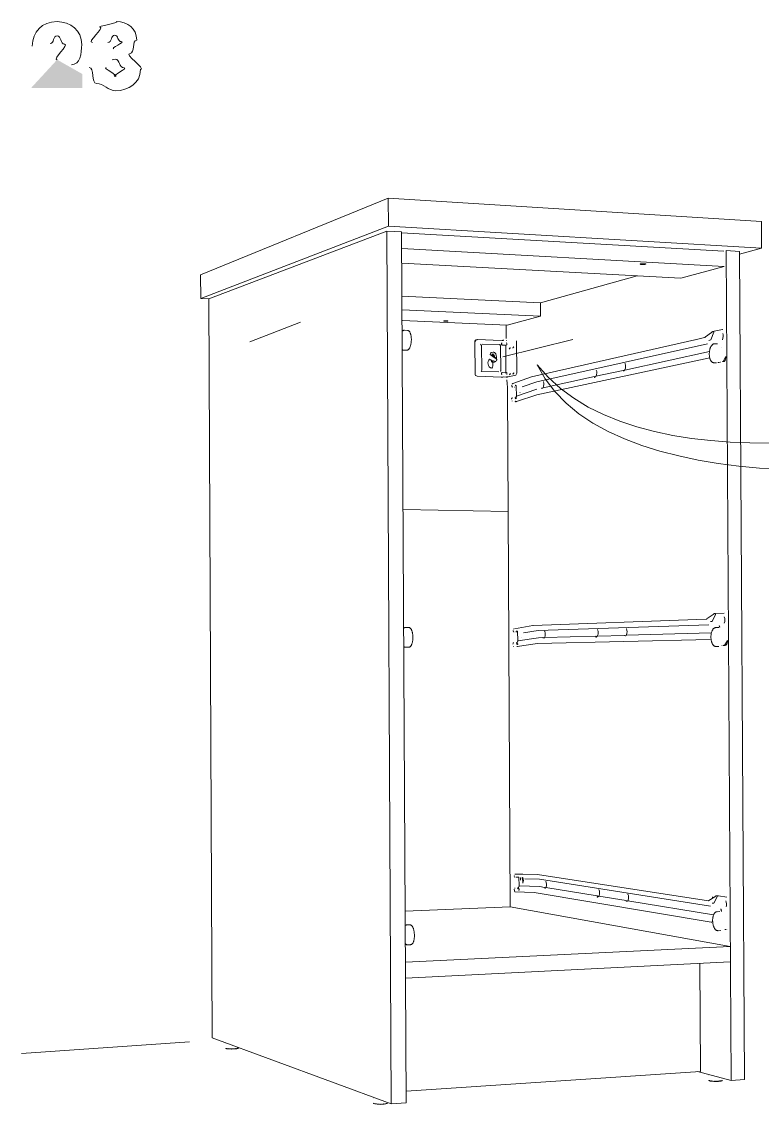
# Model space of a CAD drawing. Header units: metres. Extents: x -27.1 to 47.9, y -10.7 to 6.6.
# Drawn here: x 40.181 to 41.746, y -2.815 to -0.525 of the extents above; entities that cross this region are included whole.
import ezdxf

# ---------------------------------------------------------------- set-up
doc = ezdxf.new("R2010")
doc.units = ezdxf.units.M
doc.header["$MEASUREMENT"] = 0
doc.layers.add('PDF_Working_Num_Penna__255_Num_Penna__255_Num_Penna__255_Num_Penna__255_Num_Penna__255_Num_Penna__255', color=255, linetype='Continuous', lineweight=18)
doc.layers.add('PDF_Working_Num_Penna__7_Num_Penna__7_Num_Penna__7_Num_Penna__7_Num_Penna__7_Num_Penna__7', color=7, linetype='Continuous', lineweight=18)

msp = doc.modelspace()

# ---------------------------------------------------------------- hatches: boundary and pattern name
at = {"layer": 'PDF_Working_Num_Penna__7_Num_Penna__7_Num_Penna__7_Num_Penna__7_Num_Penna__7_Num_Penna__7', "linetype": 'Continuous', "lineweight": 18}
msp.add_hatch(color=7, dxfattribs=at).paths.add_polyline_path([(40.2557, -0.6057), (40.2004, -0.6658), (40.3091, -0.6658), (40.3091, -0.636)])

# ---------------------------------------------------------------- linework, layer by layer
at = {"layer": 'PDF_Working_Num_Penna__255_Num_Penna__255_Num_Penna__255_Num_Penna__255_Num_Penna__255_Num_Penna__255', "color": 255, "linetype": 'Continuous', "lineweight": 18, "flags": 128}
msp.add_lwpolyline([(41.1981, -1.2342), (41.3456, -1.1975)], dxfattribs=at)
at = {"layer": 'PDF_Working_Num_Penna__7_Num_Penna__7_Num_Penna__7_Num_Penna__7_Num_Penna__7_Num_Penna__7', "color": 7, "linetype": 'Continuous', "lineweight": 18, "flags": 128}
for points in [[(41.7445, -0.9478), (40.9556, -0.8984), (40.5591, -1.0605), (40.5593, -1.1105)], [(40.9556, -0.8984), (40.9559, -0.958), (41.7448, -1.0042)], [(40.5593, -1.1105), (40.9559, -0.958)], [(41.7445, -0.9478), (41.7448, -1.0042)], [(40.9839, -0.9698), (40.9525, -0.968), (40.5764, -1.1113)], [(40.962, -2.8137), (40.9525, -0.968)], [(40.9934, -2.8116), (40.9839, -0.9698)], [(40.9839, -0.9715), (41.6653, -1.0108)], [(41.6655, -1.0428), (40.9841, -1.005)], [(41.7448, -1.0042), (41.6984, -1.017)], [(41.6803, -2.7645), (41.67, -1.0094)], [(41.6984, -1.0111), (41.67, -1.0094)], [(41.6984, -1.0111), (41.7087, -2.7626), (41.6803, -2.7645)], [(40.9843, -1.0361), (41.5744, -1.0675)], [(41.5744, -1.0675), (41.6655, -1.0428)], [(41.4816, -1.0626), (41.2773, -1.1201)], [(40.5764, -1.1113), (40.5593, -1.1105)], [(40.5764, -1.1113), (40.5838, -2.6744), (40.962, -2.8137), (40.9934, -2.8116)], [(41.207, -1.1674), (41.2774, -1.1482), (41.2773, -1.1201), (40.9846, -1.106)], [(41.2774, -1.1482), (40.9848, -1.1346)], [(40.6628, -1.2023), (40.7705, -1.1608)], [(40.9857, -1.1574), (41.207, -1.1674)], [(41.2046, -1.1673), (41.2047, -1.1952)], [(40.9897, -1.1778), (40.9962, -1.1781), (40.9969, -1.1782), (40.9975, -1.1783), (40.9981, -1.1785), (40.9987, -1.1789), (40.9992, -1.1792), (40.9998, -1.1797), (41.0002, -1.1802), (41.0007, -1.1808), (41.0011, -1.1814), (41.0015, -1.1822), (41.002, -1.183), (41.0023, -1.1838), (41.0026, -1.1847), (41.003, -1.1858), (41.0033, -1.1869), (41.0036, -1.1881), (41.0038, -1.1894), (41.004, -1.1907), (41.0042, -1.1919), (41.0043, -1.1933), (41.0044, -1.1946), (41.0045, -1.1959), (41.0045, -1.1973), (41.0045, -1.1986), (41.0044, -1.1999), (41.0043, -1.2012), (41.0042, -1.2025), (41.0041, -1.2038), (41.0039, -1.2051), (41.0037, -1.2063), (41.0035, -1.2075), (41.0033, -1.2087), (41.003, -1.2098), (41.0026, -1.211), (41.0023, -1.212), (41.002, -1.213), (41.0015, -1.214), (41.0011, -1.2149), (41.0006, -1.2157), (41.0002, -1.2165), (40.9996, -1.2173), (40.9991, -1.218), (40.9985, -1.2186), (40.9979, -1.219), (40.9974, -1.2194), (40.9967, -1.2197), (40.996, -1.22), (40.9954, -1.2201), (40.9946, -1.2201), (40.9881, -1.2199)], [(41.6249, -1.1933), (41.6253, -1.1927), (41.6258, -1.1922), (41.6264, -1.1917), (41.6388, -1.1827), (41.6397, -1.1821), (41.6405, -1.1815)], [(41.6419, -1.1806), (41.6423, -1.1805), (41.6428, -1.1805), (41.6432, -1.1804), (41.6441, -1.1821), (41.6373, -1.1983), (41.6334, -1.1992)], [(41.6629, -1.1759), (41.6626, -1.1759), (41.6623, -1.176), (41.6449, -1.18), (41.6448, -1.1803)], [(41.1944, -1.1997), (41.1444, -1.1976)], [(41.1519, -1.265), (41.1537, -1.262), (41.1528, -1.2102)], [(41.1928, -1.2117), (41.1928, -1.2109), (41.1926, -1.2101), (41.1925, -1.2094), (41.1922, -1.2087), (41.1919, -1.2081), (41.1543, -1.2072)], [(41.1928, -1.2117), (41.1936, -1.2617)], [(41.1981, -1.2342), (41.3456, -1.1975)], [(41.2059, -1.2672), (41.2042, -1.2676), (41.2039, -1.2095)], [(41.2386, -1.2978), (41.2699, -1.2868), (41.6302, -1.2066)], [(41.2585, -1.2764), (41.6039, -1.1979)], [(41.6249, -1.1933), (41.6244, -1.1933), (41.6241, -1.1934), (41.6047, -1.1978), (41.6042, -1.1978), (41.6039, -1.1979)], [(41.6497, -1.2468), (41.6438, -1.2465), (41.6432, -1.2465), (41.6426, -1.2463), (41.642, -1.2462), (41.6414, -1.2459), (41.6408, -1.2457), (41.6402, -1.2452), (41.6396, -1.2447), (41.639, -1.2441), (41.6384, -1.2434), (41.6379, -1.2427), (41.6374, -1.2419), (41.637, -1.2411), (41.6366, -1.2402), (41.6362, -1.2393), (41.6358, -1.2382), (41.6355, -1.2371), (41.6352, -1.236), (41.635, -1.2348), (41.6348, -1.2335), (41.6346, -1.2323), (41.6345, -1.2311), (41.6344, -1.2298), (41.6344, -1.2285), (41.6344, -1.2272), (41.6344, -1.226), (41.6345, -1.2247), (41.6346, -1.2234), (41.6348, -1.2222), (41.635, -1.221), (41.6352, -1.2198), (41.6355, -1.2186), (41.6358, -1.2174), (41.6361, -1.2163), (41.6365, -1.2152), (41.6369, -1.2142), (41.6374, -1.2132), (41.6378, -1.2123), (41.6383, -1.2114), (41.6389, -1.2106), (41.6394, -1.2098), (41.6401, -1.2091), (41.6407, -1.2084), (41.6414, -1.2079), (41.6421, -1.2074), (41.6428, -1.207), (41.6435, -1.2067), (41.6442, -1.2065), (41.645, -1.2064), (41.6458, -1.2064), (41.6517, -1.2066)], [(41.6353, -1.2362), (41.2695, -1.3141), (41.2265, -1.3287)], [(41.1895, -1.2657), (41.1519, -1.265)], [(41.2193, -1.2903), (41.2582, -1.2765), (41.2585, -1.2764)], [(41.2077, -1.3049), (41.2077, -1.302), (41.2076, -1.2991), (41.2075, -1.2963), (41.2073, -1.2935), (41.2071, -1.2907), (41.2068, -1.2879), (41.2064, -1.2852), (41.2061, -1.2826)], [(41.2091, -1.561), (41.2077, -1.3049)], [(41.2264, -1.2962), (41.2269, -1.3171)], [(41.2264, -1.3184), (41.2267, -1.318), (41.2269, -1.3176), (41.2269, -1.3171), (41.2701, -1.3022)], [(40.9869, -1.5571), (41.2091, -1.561)], [(41.2137, -2.3971), (41.2091, -1.561)], [(41.644, -1.7777), (41.6431, -1.7782), (41.6423, -1.7788), (41.6299, -1.7875)], [(41.6453, -1.7769), (41.6458, -1.7769), (41.6463, -1.7769), (41.6466, -1.7768), (41.6475, -1.7787), (41.6407, -1.7937), (41.6368, -1.7938)], [(41.6484, -1.7768), (41.6658, -1.7761)], [(40.9921, -1.8063), (40.9987, -1.8063), (40.9993, -1.8063), (40.9999, -1.8064), (41.0006, -1.8067), (41.0011, -1.8069), (41.0017, -1.8073), (41.0022, -1.8078), (41.0027, -1.8083), (41.0032, -1.8088), (41.0037, -1.8095), (41.0041, -1.8101), (41.0046, -1.8109), (41.005, -1.8118), (41.0053, -1.8126), (41.0057, -1.8137), (41.0061, -1.8148), (41.0064, -1.816), (41.0067, -1.8172), (41.007, -1.8185), (41.0072, -1.8198), (41.0074, -1.821), (41.0075, -1.8223), (41.0076, -1.8237), (41.0077, -1.8251), (41.0077, -1.8264), (41.0077, -1.8277), (41.0077, -1.829), (41.0077, -1.8303), (41.0076, -1.8316), (41.0075, -1.8328), (41.0073, -1.8341), (41.0071, -1.8353), (41.0069, -1.8365), (41.0067, -1.8376), (41.0064, -1.8387), (41.0061, -1.8398), (41.0058, -1.8408), (41.0054, -1.8418), (41.005, -1.8427), (41.0046, -1.8436), (41.0041, -1.8444), (41.0036, -1.8452), (41.0031, -1.8459), (41.0025, -1.8465), (41.002, -1.847), (41.0014, -1.8474), (41.0008, -1.8477), (41.0001, -1.848), (40.9994, -1.8481), (40.9987, -1.8482), (40.9922, -1.8482)], [(41.2616, -1.8025), (41.2227, -1.8089)], [(41.2414, -1.8176), (41.2728, -1.8126), (41.6336, -1.8007)], [(41.262, -1.8025), (41.608, -1.7896)], [(41.6284, -1.7889), (41.6279, -1.789), (41.6275, -1.789), (41.6081, -1.7896)], [(41.6543, -1.8466), (41.6483, -1.8466), (41.6477, -1.8466), (41.6471, -1.8465), (41.6464, -1.8464), (41.6459, -1.8461), (41.6453, -1.8459), (41.6446, -1.8454), (41.6439, -1.845), (41.6433, -1.8444), (41.6427, -1.8437), (41.6422, -1.843), (41.6417, -1.8423), (41.6412, -1.8415), (41.6407, -1.8406), (41.6403, -1.8397), (41.6399, -1.8387), (41.6395, -1.8376), (41.6392, -1.8365), (41.6388, -1.8353), (41.6386, -1.8341), (41.6384, -1.8329), (41.6382, -1.8316), (41.638, -1.8304), (41.6379, -1.8291), (41.6379, -1.8278), (41.6379, -1.8266), (41.6379, -1.8253), (41.6379, -1.824), (41.638, -1.8228), (41.6382, -1.8215), (41.6384, -1.8203), (41.6386, -1.8192), (41.6388, -1.818), (41.6391, -1.8169), (41.6394, -1.8158), (41.6398, -1.8148), (41.6402, -1.8138), (41.6406, -1.8128), (41.6411, -1.8119), (41.6416, -1.8111), (41.6421, -1.8103), (41.6427, -1.8095), (41.6433, -1.8088), (41.644, -1.8083), (41.6447, -1.8078), (41.6453, -1.8073), (41.646, -1.807), (41.6468, -1.8068), (41.6475, -1.8066), (41.6483, -1.8066), (41.6542, -1.8066)], [(41.2264, -1.8144), (41.2291, -1.8139), (41.2297, -1.8348)], [(41.2713, -1.8401), (41.6365, -1.8316)], [(41.228, -1.8467), (41.2713, -1.8401)], [(41.2259, -2.3345), (41.232, -2.3347), (41.2325, -2.353)], [(41.2714, -2.3289), (41.2399, -2.3281), (41.2396, -2.328), (41.2299, -2.3278)], [(41.6331, -2.3841), (41.6325, -2.3841), (41.2714, -2.3289)], [(41.2443, -2.338), (41.2756, -2.3389), (41.6371, -2.3954)], [(41.6381, -2.4295), (41.264, -2.3671), (41.2235, -2.3655), (41.2232, -2.3653), (41.2232, -2.3651), (41.2217, -2.3608)], [(41.6475, -2.3746), (41.6466, -2.3751), (41.6457, -2.3757), (41.6333, -2.384)], [(41.6516, -2.3742), (41.6501, -2.374), (41.651, -2.376), (41.6442, -2.3897), (41.6403, -2.3892)], [(41.6715, -2.3768), (41.654, -2.3742)], [(40.9913, -2.4062), (41.2137, -2.3971)], [(41.6782, -2.4812), (41.2137, -2.3971)], [(41.6588, -2.4473), (41.6528, -2.4476), (41.6522, -2.4476), (41.6516, -2.4475), (41.651, -2.4474), (41.6504, -2.4472), (41.6498, -2.447), (41.6491, -2.4465), (41.6484, -2.4461), (41.6478, -2.4455), (41.6471, -2.4449), (41.6466, -2.4443), (41.646, -2.4435), (41.6455, -2.4428), (41.645, -2.4419), (41.6445, -2.441), (41.6441, -2.44), (41.6436, -2.4389), (41.6432, -2.4378), (41.6428, -2.4366), (41.6425, -2.4354), (41.6422, -2.4342), (41.642, -2.433), (41.6418, -2.4317), (41.6416, -2.4305), (41.6415, -2.4291), (41.6414, -2.4279), (41.6413, -2.4266), (41.6413, -2.4254), (41.6414, -2.4241), (41.6415, -2.4228), (41.6416, -2.4217), (41.6417, -2.4205), (41.6419, -2.4193), (41.6422, -2.4181), (41.6424, -2.4171), (41.6427, -2.416), (41.643, -2.415), (41.6434, -2.414), (41.6439, -2.413), (41.6443, -2.4122), (41.6448, -2.4114), (41.6453, -2.4106), (41.6459, -2.4099), (41.6466, -2.4093), (41.6472, -2.4087), (41.6479, -2.4083), (41.6485, -2.4079), (41.6493, -2.4077), (41.65, -2.4075), (41.6508, -2.4074), (41.6567, -2.4071)], [(40.9945, -2.4354), (41.0011, -2.4351), (41.0017, -2.4351), (41.0024, -2.4352), (41.003, -2.4354), (41.0036, -2.4357), (41.0041, -2.436), (41.0047, -2.4364), (41.0052, -2.4369), (41.0057, -2.4374), (41.0062, -2.4381), (41.0067, -2.4387), (41.0072, -2.4395), (41.0076, -2.4403), (41.008, -2.4412), (41.0084, -2.4422), (41.0089, -2.4433), (41.0092, -2.4445), (41.0095, -2.4457), (41.0099, -2.447), (41.0101, -2.4482), (41.0104, -2.4496), (41.0106, -2.4509), (41.0107, -2.4522), (41.0108, -2.4535), (41.0109, -2.4549), (41.011, -2.4562), (41.011, -2.4575), (41.011, -2.4588), (41.011, -2.4601), (41.0109, -2.4614), (41.0108, -2.4626), (41.0107, -2.4639), (41.0105, -2.4651), (41.0103, -2.4662), (41.0101, -2.4673), (41.0098, -2.4684), (41.0095, -2.4695), (41.0092, -2.4705), (41.0089, -2.4714), (41.0085, -2.4723), (41.008, -2.4732), (41.0076, -2.474), (41.0071, -2.4747), (41.0065, -2.4753), (41.006, -2.4758), (41.0055, -2.4763), (41.0049, -2.4766), (41.0042, -2.4769), (41.0035, -2.4771), (41.0028, -2.4772), (40.9963, -2.4775)], [(40.9919, -2.5142), (41.6782, -2.4812)], [(40.9921, -2.5479), (41.6784, -2.5133)], [(41.6155, -2.7451), (41.6141, -2.5166)], [(40.5352, -2.6828), (40.1807, -2.7073)], [(40.6125, -2.6961), (40.6126, -2.6964), (40.6128, -2.6966), (40.6131, -2.6967), (40.6134, -2.6969), (40.6138, -2.697), (40.6143, -2.6971), (40.6148, -2.6972), (40.6154, -2.6973), (40.6161, -2.6973), (40.6168, -2.6975), (40.6177, -2.6975), (40.6185, -2.6976), (40.6194, -2.6977), (40.6203, -2.6977), (40.6213, -2.6977), (40.6223, -2.6977), (40.6234, -2.6977), (40.6244, -2.6978), (40.6254, -2.6977), (40.6265, -2.6977), (40.6275, -2.6977), (40.6285, -2.6977), (40.6296, -2.6976), (40.6305, -2.6975), (40.6315, -2.6975), (40.6324, -2.6974), (40.6333, -2.6973), (40.6341, -2.6972), (40.6349, -2.6971), (40.6355, -2.697), (40.6361, -2.6969), (40.6367, -2.6968), (40.6371, -2.6967), (40.6376, -2.6966), (40.638, -2.6964), (40.6383, -2.6963), (40.6386, -2.6961), (40.6388, -2.6958), (40.6389, -2.6956)], [(40.9933, -2.7866), (41.6155, -2.7451)], [(41.6096, -2.7454), (41.6803, -2.7645)], [(41.6335, -2.764), (41.6335, -2.7643), (41.6337, -2.7645), (41.634, -2.7647), (41.6343, -2.7648), (41.6348, -2.765), (41.6352, -2.7651), (41.6358, -2.7653), (41.6365, -2.7654), (41.6372, -2.7656), (41.638, -2.7657), (41.6389, -2.7658), (41.6398, -2.7659), (41.6407, -2.7659), (41.6418, -2.7661), (41.6428, -2.7661), (41.6439, -2.7662), (41.645, -2.7662), (41.6461, -2.7663), (41.6473, -2.7663), (41.6484, -2.7663), (41.6495, -2.7663), (41.6507, -2.7663), (41.6518, -2.7662), (41.6528, -2.7662), (41.6539, -2.7661), (41.6549, -2.7661), (41.6559, -2.7659), (41.6568, -2.7659), (41.6577, -2.7657), (41.6584, -2.7657), (41.659, -2.7656), (41.6596, -2.7654), (41.6602, -2.7653), (41.6606, -2.7652), (41.6612, -2.765), (41.6616, -2.7649), (41.6619, -2.7647), (41.6621, -2.7645), (41.6622, -2.7644), (41.6622, -2.7642), (41.662, -2.7643)]]:
    msp.add_lwpolyline(points, dxfattribs=at)
for points in [[(41.4968, -1.0371), (41.4977, -1.0372), (41.4985, -1.0373), (41.4992, -1.0374), (41.4997, -1.0375), (41.5, -1.0376), (41.5001, -1.0378), (41.4999, -1.0381), (41.4995, -1.0382), (41.499, -1.0383), (41.4983, -1.0384), (41.4974, -1.0386), (41.4965, -1.0386), (41.4955, -1.0387), (41.4945, -1.0387), (41.4934, -1.0388), (41.4924, -1.0387), (41.4914, -1.0387), (41.4905, -1.0386), (41.4897, -1.0385), (41.4891, -1.0384), (41.4885, -1.0383), (41.4882, -1.0382), (41.4881, -1.038), (41.4883, -1.0377), (41.4887, -1.0376), (41.4892, -1.0375), (41.4899, -1.0374), (41.4907, -1.0373), (41.4916, -1.0372), (41.4927, -1.0371), (41.4937, -1.0371), (41.4948, -1.0371), (41.4958, -1.0371)], [(41.0759, -1.1587), (41.0753, -1.1587), (41.0746, -1.1586), (41.0741, -1.1586), (41.0737, -1.1585), (41.0734, -1.1584), (41.0733, -1.1583), (41.0735, -1.1581), (41.0739, -1.158), (41.0744, -1.1579), (41.0749, -1.1579), (41.0755, -1.1578), (41.0763, -1.1578), (41.077, -1.1577), (41.0778, -1.1577), (41.0785, -1.1577), (41.0792, -1.1578), (41.0799, -1.1578), (41.0805, -1.1579), (41.081, -1.1579), (41.0814, -1.158), (41.0817, -1.1581), (41.0819, -1.1582), (41.0816, -1.1584), (41.0812, -1.1585), (41.0808, -1.1586), (41.0802, -1.1587), (41.0796, -1.1587), (41.0789, -1.1587), (41.0781, -1.1587), (41.0774, -1.1588), (41.0766, -1.1587)], [(40.9858, -1.1794), (40.9862, -1.179), (40.9869, -1.1786), (40.9875, -1.1782), (40.988, -1.178), (40.9886, -1.1779), (40.9891, -1.1778)], [(41.6405, -1.1815), (41.6408, -1.1814), (41.641, -1.1812), (41.6412, -1.1811), (41.6414, -1.181), (41.6416, -1.1808)], [(41.1387, -1.2028), (41.1387, -1.202), (41.1389, -1.2012), (41.1392, -1.2005), (41.1396, -1.1998), (41.1401, -1.1991), (41.1407, -1.1986), (41.1414, -1.1983)], [(41.1421, -1.198), (41.1431, -1.1978), (41.1438, -1.1976)], [(41.1528, -1.2102), (41.151, -1.2075)], [(41.1944, -1.1997), (41.1946, -1.1997), (41.1947, -1.1997), (41.1949, -1.1997)], [(41.1951, -1.2048), (41.1948, -1.2049), (41.1946, -1.2049)], [(41.1956, -1.2052), (41.1953, -1.2054), (41.195, -1.2057), (41.1949, -1.2062)], [(41.1964, -1.2092), (41.1961, -1.2091), (41.1957, -1.209), (41.1953, -1.2087), (41.1951, -1.2083), (41.1949, -1.2079), (41.1949, -1.2074)], [(41.1956, -1.2052), (41.196, -1.205), (41.1964, -1.205)], [(41.1962, -1.1994), (41.1965, -1.1993), (41.1969, -1.1993), (41.1975, -1.1992), (41.1981, -1.1992), (41.1987, -1.1991), (41.1994, -1.1991), (41.2001, -1.1991)], [(41.1964, -1.2092), (41.2027, -1.2095), (41.203, -1.2095), (41.2034, -1.2095), (41.2037, -1.2095)], [(41.2064, -1.2045), (41.2056, -1.2047)], [(41.2056, -1.209), (41.2057, -1.2089), (41.2059, -1.2087), (41.2061, -1.2084), (41.2062, -1.208), (41.2062, -1.2076), (41.2062, -1.2071)], [(41.2063, -1.1994), (41.2061, -1.1994), (41.2058, -1.1994)], [(41.2058, -1.2048), (41.206, -1.205), (41.2061, -1.2052), (41.2062, -1.2055), (41.2062, -1.2059)], [(40.9881, -1.2199), (40.9874, -1.2198), (40.9868, -1.2196), (40.9862, -1.2194), (40.9857, -1.2191)], [(41.1777, -1.2311), (41.1751, -1.2314), (41.1757, -1.228)], [(41.6593, -1.2139), (41.6593, -1.2135)], [(41.6524, -1.2463), (41.6532, -1.2462), (41.6538, -1.2462), (41.6545, -1.2461), (41.6551, -1.246), (41.6556, -1.246), (41.6561, -1.2459)], [(41.6579, -1.2454), (41.6577, -1.2452), (41.6574, -1.2452)], [(41.6574, -1.2456), (41.6577, -1.2455)], [(41.6579, -1.2454), (41.6579, -1.245)], [(41.6619, -1.2439), (41.6621, -1.2439)], [(41.1936, -1.2617), (41.1936, -1.2625), (41.1935, -1.2633), (41.1934, -1.264), (41.1931, -1.2647)], [(41.1952, -1.269), (41.1952, -1.2687), (41.1954, -1.2683), (41.1956, -1.2679)], [(41.1952, -1.269), (41.1952, -1.2699), (41.1952, -1.2704), (41.1954, -1.2708), (41.1957, -1.2712), (41.196, -1.2714)], [(41.1959, -1.2677), (41.1962, -1.2675), (41.1964, -1.2674)], [(41.1968, -1.2674), (41.203, -1.2677), (41.2034, -1.2677), (41.2037, -1.2677), (41.204, -1.2676)], [(41.2059, -1.2764), (41.2062, -1.2764), (41.2065, -1.2764)], [(41.2064, -1.2677), (41.2063, -1.2675), (41.2062, -1.2673)], [(41.2066, -1.2696), (41.2066, -1.27), (41.2065, -1.2704), (41.2064, -1.2708), (41.2063, -1.2711), (41.2062, -1.2713), (41.2065, -1.2713)], [(41.2064, -1.2677), (41.2065, -1.268), (41.2066, -1.2684), (41.2066, -1.2687)], [(41.3945, -1.2747), (41.3948, -1.2747)], [(41.454, -1.2636), (41.4542, -1.2634), (41.4543, -1.2632), (41.4547, -1.263), (41.4549, -1.2627), (41.4551, -1.2625), (41.4553, -1.2623)], [(41.4554, -1.2615), (41.4557, -1.2614)], [(41.2168, -1.2962), (41.2167, -1.2958), (41.2166, -1.2955), (41.2165, -1.2951), (41.2166, -1.2947)], [(41.2168, -1.2962), (41.2175, -1.2973), (41.2178, -1.2976), (41.2182, -1.2978), (41.2186, -1.298)], [(41.2175, -1.2915), (41.2176, -1.2913)], [(41.2193, -1.2903), (41.2191, -1.2904), (41.219, -1.2904), (41.2188, -1.2905), (41.2187, -1.2906), (41.2185, -1.2907), (41.2184, -1.2909)], [(41.2226, -1.2982), (41.2228, -1.2982), (41.223, -1.2981)], [(41.2242, -1.2948), (41.2243, -1.2946), (41.2245, -1.2944), (41.2247, -1.2943), (41.2249, -1.2943), (41.2252, -1.2943), (41.2254, -1.2944), (41.2258, -1.2948), (41.2261, -1.2952), (41.2263, -1.2957)], [(41.2252, -1.2941), (41.2253, -1.2943)], [(41.2802, -1.3012), (41.2804, -1.301), (41.2804, -1.3007), (41.2803, -1.3006), (41.2802, -1.3004), (41.2801, -1.3003), (41.2799, -1.3001)], [(41.2816, -1.3009), (41.2817, -1.3008), (41.2818, -1.3006), (41.2821, -1.3003), (41.2823, -1.3002), (41.2825, -1.2999), (41.2827, -1.2997)], [(41.216, -1.3228), (41.2167, -1.3213), (41.2166, -1.3215), (41.2166, -1.3219)], [(41.216, -1.3228), (41.216, -1.3231), (41.216, -1.3234)], [(41.2184, -1.3205), (41.2179, -1.3205), (41.2174, -1.3206), (41.2171, -1.3208), (41.2168, -1.321)], [(41.2178, -1.3277), (41.2176, -1.3274)], [(41.224, -1.321), (41.2238, -1.3208), (41.2236, -1.3207), (41.2234, -1.3207)], [(41.224, -1.321), (41.2249, -1.3232)], [(41.2243, -1.3283), (41.2242, -1.3279)], [(41.2247, -1.328), (41.2244, -1.3279)], [(41.2251, -1.3281), (41.225, -1.328), (41.2248, -1.328), (41.2245, -1.3279)], [(41.226, -1.3228), (41.2257, -1.3223), (41.2255, -1.3217), (41.2254, -1.3211), (41.2254, -1.3205), (41.2256, -1.3199), (41.2257, -1.3193), (41.226, -1.3188)], [(41.2243, -1.3283), (41.2245, -1.3285), (41.2247, -1.3287), (41.2249, -1.3288), (41.2252, -1.3289)], [(41.2265, -1.3287), (41.2259, -1.3289)], [(41.644, -1.7777), (41.6443, -1.7776), (41.6445, -1.7775), (41.6447, -1.7773), (41.6449, -1.7772), (41.6451, -1.7771)], [(41.6481, -1.7768), (41.6484, -1.7768)], [(40.9891, -1.8074), (40.9893, -1.8072), (40.9899, -1.8068), (40.9904, -1.8066), (40.991, -1.8064), (40.9916, -1.8063)], [(41.6284, -1.7889), (41.6288, -1.7884), (41.6293, -1.788)], [(41.6553, -1.803), (41.6557, -1.8039), (41.656, -1.8049), (41.6563, -1.8059)], [(41.2196, -1.814), (41.2194, -1.8136), (41.2194, -1.8132), (41.2194, -1.8127)], [(41.2201, -1.815), (41.2198, -1.8149)], [(41.2201, -1.815), (41.2203, -1.8152), (41.2205, -1.8156), (41.2209, -1.8158), (41.2214, -1.816)], [(41.2203, -1.8097), (41.2204, -1.8095)], [(41.2227, -1.8089), (41.2225, -1.8089), (41.2223, -1.809)], [(41.2259, -1.8158), (41.2258, -1.8159), (41.2256, -1.816)], [(41.2262, -1.8148), (41.2259, -1.8158)], [(41.2844, -1.829), (41.2846, -1.8289), (41.2847, -1.8288), (41.285, -1.8285), (41.2852, -1.8283), (41.2854, -1.8281), (41.2856, -1.828)], [(41.3978, -1.8237), (41.3981, -1.8237)], [(41.4572, -1.8244), (41.4573, -1.8242), (41.4575, -1.824), (41.4578, -1.8238), (41.4581, -1.8236), (41.4583, -1.8234), (41.4585, -1.8232)], [(41.4588, -1.822), (41.4591, -1.822)], [(40.9922, -1.8482), (40.9915, -1.8482), (40.9909, -1.848), (40.9903, -1.8478), (40.9897, -1.8475), (40.9891, -1.8472), (40.9886, -1.8467)], [(41.2189, -1.8409), (41.2188, -1.8413), (41.2188, -1.8416)], [(41.2212, -1.8387), (41.2207, -1.8387), (41.2203, -1.8388), (41.2199, -1.839), (41.2197, -1.8393)], [(41.2206, -1.8463), (41.2205, -1.8462), (41.2204, -1.846)], [(41.2268, -1.8389), (41.2267, -1.8388), (41.2265, -1.8387), (41.2262, -1.8386)], [(41.2268, -1.8389), (41.2283, -1.8431)], [(41.2272, -1.8463), (41.2274, -1.8465), (41.2277, -1.8466), (41.228, -1.8467)], [(41.2279, -1.8464), (41.2278, -1.8463), (41.2276, -1.8463), (41.2273, -1.8463)], [(41.2286, -1.8466), (41.2284, -1.8467)], [(41.6614, -1.8443), (41.6612, -1.8442), (41.6609, -1.8442)], [(41.6649, -1.8442), (41.6645, -1.8442), (41.6641, -1.8442), (41.6637, -1.8442)], [(41.6649, -1.8442), (41.6654, -1.8442), (41.6657, -1.8441)], [(41.6671, -1.844), (41.6667, -1.844), (41.6666, -1.8441), (41.6664, -1.8441), (41.6661, -1.8441)], [(41.2223, -2.3324), (41.2222, -2.3321), (41.2221, -2.3317), (41.2222, -2.3313)], [(41.2238, -2.3344), (41.2227, -2.3343)], [(41.2231, -2.3284), (41.2232, -2.3282)], [(41.2233, -2.3281), (41.2281, -2.3279), (41.2284, -2.3279), (41.2287, -2.3279)], [(41.2281, -2.3279), (41.2283, -2.3279)], [(41.2291, -2.3278), (41.2289, -2.3278), (41.2287, -2.3279)], [(41.2301, -2.3278), (41.2299, -2.3278)], [(41.235, -2.3409), (41.235, -2.34), (41.2351, -2.3391), (41.2352, -2.3382), (41.2354, -2.3374), (41.2355, -2.3367), (41.2358, -2.336), (41.236, -2.3353)], [(41.2396, -2.328), (41.2403, -2.3281)], [(41.272, -2.329), (41.2718, -2.3289)], [(41.224, -2.3574), (41.2235, -2.3574), (41.2231, -2.3576), (41.2228, -2.3578), (41.2225, -2.358)], [(41.2301, -2.3589), (41.2296, -2.3574), (41.2293, -2.3572), (41.229, -2.3572)], [(41.2873, -2.3577), (41.2874, -2.3575), (41.2876, -2.3574), (41.2879, -2.3572), (41.2881, -2.357), (41.2883, -2.3569), (41.2885, -2.3567)], [(41.2217, -2.3596), (41.2216, -2.36), (41.2216, -2.3604)], [(41.2311, -2.3616), (41.2312, -2.3618), (41.2314, -2.362), (41.2316, -2.3621), (41.232, -2.3621), (41.2323, -2.362), (41.2325, -2.3618), (41.2326, -2.3615)], [(41.2327, -2.3608), (41.2327, -2.3611)], [(41.4012, -2.3734), (41.4014, -2.3733)], [(41.6417, -2.3784), (41.6415, -2.3777), (41.6413, -2.377), (41.6412, -2.3762)], [(41.6475, -2.3746), (41.6478, -2.3745), (41.648, -2.3744), (41.6482, -2.3743), (41.6484, -2.3742), (41.6486, -2.374)], [(41.6501, -2.374), (41.6497, -2.374), (41.6493, -2.3739)], [(41.654, -2.3742), (41.6535, -2.3741), (41.653, -2.3741), (41.6524, -2.374), (41.6517, -2.374), (41.651, -2.3739), (41.6503, -2.3739), (41.6495, -2.3739)], [(41.6517, -2.3746), (41.6517, -2.3744)], [(41.4604, -2.3857), (41.4605, -2.3856), (41.4607, -2.3854), (41.4609, -2.3853), (41.4612, -2.3851), (41.4614, -2.3849), (41.4616, -2.3847)], [(41.4622, -2.3832), (41.4625, -2.3831)], [(41.6325, -2.3841), (41.6327, -2.3841)], [(41.6585, -2.4012), (41.6588, -2.4019), (41.6592, -2.4028), (41.6595, -2.4037), (41.6597, -2.4047), (41.6599, -2.4058), (41.66, -2.4069)], [(40.9923, -2.4361), (40.9929, -2.4358), (40.9934, -2.4356), (40.994, -2.4355)], [(41.6398, -2.4297), (41.6392, -2.4296), (41.6386, -2.4296)], [(41.6684, -2.445), (41.668, -2.445), (41.6676, -2.445), (41.6673, -2.445)], [(41.6684, -2.445), (41.669, -2.4451), (41.6692, -2.4451)], [(41.6701, -2.4451), (41.6699, -2.4451), (41.6696, -2.4451)], [(41.6706, -2.445), (41.6704, -2.445)], [(41.6727, -2.4449), (41.6725, -2.445)], [(40.9963, -2.4775), (40.9956, -2.4775), (40.995, -2.4774), (40.9944, -2.4772), (40.9938, -2.4769), (40.9932, -2.4766), (40.9927, -2.4762), (40.9921, -2.4757)], [(40.6123, -2.6868), (40.6125, -2.6867)], [(40.6125, -2.6871), (40.6124, -2.687)], [(40.6133, -2.6965), (40.6131, -2.6964)], [(40.6137, -2.6965), (40.6139, -2.6965)], [(40.6141, -2.6965), (40.614, -2.6967)], [(40.6145, -2.6967), (40.6148, -2.6967)], [(40.6148, -2.6969), (40.6147, -2.6968)], [(40.615, -2.6967), (40.6149, -2.6969)], [(40.6156, -2.6968), (40.6159, -2.6969)], [(40.6159, -2.697), (40.6157, -2.697)], [(40.6161, -2.6969), (40.616, -2.697)], [(40.6168, -2.6969), (40.6172, -2.697)], [(40.6172, -2.6972), (40.617, -2.6971)], [(40.6182, -2.6971), (40.6184, -2.6971), (40.6186, -2.6971)], [(40.6196, -2.6971), (40.6199, -2.6972), (40.6201, -2.6972)], [(40.6212, -2.6972), (40.6215, -2.6972), (40.6217, -2.6972)], [(40.6229, -2.6972), (40.6232, -2.6973), (40.6234, -2.6972)], [(40.6246, -2.6972), (40.6249, -2.6972)], [(40.6263, -2.6972), (40.6267, -2.6972)], [(40.628, -2.6972), (40.6282, -2.6972), (40.6284, -2.6972)], [(40.6297, -2.6971), (40.6299, -2.6971), (40.6301, -2.6971)], [(40.6313, -2.697), (40.6315, -2.697), (40.6317, -2.697)], [(40.6328, -2.6969), (40.633, -2.6969), (40.6332, -2.6968)], [(40.6342, -2.6967), (40.6344, -2.6967)], [(40.6348, -2.6966), (40.6347, -2.6968)], [(40.6354, -2.6965), (40.6356, -2.6965)], [(40.6359, -2.6964), (40.6358, -2.6966)], [(40.6365, -2.6963), (40.6367, -2.6963)], [(40.6369, -2.6962), (40.6369, -2.6964)], [(40.6374, -2.6961), (40.6376, -2.6961)], [(40.6389, -2.6956), (40.639, -2.6955)], [(41.6334, -2.7536), (41.6336, -2.7536)], [(41.6334, -2.7536), (41.6334, -2.7538)], [(41.6343, -2.7643), (41.6344, -2.7644)], [(41.6346, -2.7645), (41.6344, -2.7645)], [(41.6351, -2.7646), (41.6353, -2.7646)], [(41.6354, -2.7648), (41.6351, -2.7647)], [(41.6361, -2.7648), (41.6362, -2.7649)], [(41.6364, -2.765), (41.6362, -2.765)], [(41.6373, -2.765), (41.6376, -2.765)], [(41.6376, -2.7652), (41.6375, -2.7652)], [(41.6386, -2.7652), (41.6388, -2.7652), (41.639, -2.7652)], [(41.639, -2.7654), (41.6389, -2.7654), (41.6387, -2.7653)], [(41.6402, -2.7653), (41.6404, -2.7654), (41.6406, -2.7654)], [(41.6418, -2.7655), (41.6421, -2.7655), (41.6423, -2.7655)], [(41.6436, -2.7656), (41.6439, -2.7656), (41.6441, -2.7656)], [(41.6454, -2.7657), (41.6457, -2.7657), (41.646, -2.7657)], [(41.6462, -2.7657), (41.6461, -2.7658)], [(41.6473, -2.7657), (41.6476, -2.7657), (41.6479, -2.7657)], [(41.6492, -2.7657), (41.6493, -2.7657), (41.6496, -2.7657)], [(41.6499, -2.7657), (41.6498, -2.7658)], [(41.651, -2.7657), (41.6512, -2.7657), (41.6514, -2.7657)], [(41.6528, -2.7656), (41.653, -2.7656), (41.6532, -2.7656)], [(41.6545, -2.7655), (41.6547, -2.7655), (41.655, -2.7655)], [(41.6561, -2.7654), (41.6564, -2.7654), (41.6566, -2.7654)], [(41.6568, -2.7653), (41.6567, -2.7655)], [(41.6576, -2.7652), (41.6578, -2.7652)], [(41.6582, -2.7651), (41.6581, -2.7653), (41.658, -2.7654)], [(41.6589, -2.765), (41.6591, -2.765)], [(41.6594, -2.765), (41.6593, -2.7652)], [(41.66, -2.7648), (41.6602, -2.7648)], [(41.6605, -2.7647), (41.6604, -2.7649)], [(41.6609, -2.7646), (41.6611, -2.7646)], [(41.6613, -2.7645), (41.6612, -2.7647)], [(41.6623, -2.764), (41.6624, -2.7639)], [(40.9244, -2.802), (40.9245, -2.8019)], [(40.9256, -2.813), (40.9257, -2.813)], [(40.9259, -2.8132), (40.9257, -2.8132)], [(40.9264, -2.8132), (40.9266, -2.8133)], [(40.9268, -2.8135), (40.9266, -2.8135)], [(40.9275, -2.8135), (40.9277, -2.8135), (40.9278, -2.8135)], [(40.9279, -2.8137), (40.9277, -2.8137)], [(40.9288, -2.8136), (40.929, -2.8137), (40.9291, -2.8137)], [(40.9292, -2.8139), (40.929, -2.8139)], [(40.9302, -2.8138), (40.9304, -2.8139), (40.9307, -2.8139)], [(40.9307, -2.8141), (40.9305, -2.8141)], [(40.9319, -2.814), (40.9321, -2.814), (40.9323, -2.814)], [(40.9336, -2.8141), (40.9339, -2.8142), (40.9341, -2.8142)], [(40.9355, -2.8142), (40.9358, -2.8142), (40.936, -2.8142)], [(40.9374, -2.8142), (40.9378, -2.8143), (40.938, -2.8143)], [(40.9382, -2.8142), (40.9381, -2.8144)], [(40.9393, -2.8142), (40.9395, -2.8143), (40.9398, -2.8143), (40.94, -2.8143)], [(40.9402, -2.8142), (40.9401, -2.8144)], [(40.9413, -2.8142), (40.9415, -2.8142), (40.9418, -2.8142), (40.942, -2.8142)], [(40.9432, -2.8141), (40.9435, -2.8142), (40.9437, -2.8142)], [(40.9451, -2.814), (40.9454, -2.814), (40.9456, -2.814)], [(40.947, -2.8139), (40.9472, -2.8139), (40.9474, -2.8139)], [(40.9486, -2.8137), (40.9488, -2.8137), (40.9491, -2.8137)], [(40.9493, -2.8136), (40.9492, -2.8138)], [(40.9501, -2.8135), (40.9503, -2.8135), (40.9505, -2.8135)], [(40.9507, -2.8134), (40.9506, -2.8136)], [(40.9515, -2.8133), (40.9517, -2.8133)], [(40.952, -2.8132), (40.9519, -2.8134)], [(40.9526, -2.813), (40.9528, -2.813)], [(40.953, -2.8129), (40.953, -2.8131)], [(40.9535, -2.8128), (40.9537, -2.8127)], [(40.9539, -2.8127), (40.9538, -2.8128)], [(40.9542, -2.8124), (40.9544, -2.8124)], [(40.9545, -2.8124), (40.9544, -2.8126)]]:
    msp.add_lwpolyline(points, close=True, dxfattribs=at)
for points in [[(41.1387, -1.2028), (41.1391, -1.2698, 0.391109), (41.1438, -1.2751), (41.1942, -1.277), (41.1948, -1.277), (41.1953, -1.277), (41.1959, -1.277), (41.1964, -1.277), (41.1969, -1.277), (41.1973, -1.2769), (41.1976, -1.2768), (41.1993, -1.2765), (41.2049, -1.2767), (41.2055, -1.2767), (41.2062, -1.2767), (41.2068, -1.2767), (41.2074, -1.2767), (41.208, -1.2766), (41.2085, -1.2766), (41.209, -1.2765), (41.2252, -1.2728, 0.231388), (41.2273, -1.2671), (41.2269, -1.1999)], [(41.4559, -1.2484), (41.4562, -1.2485), (41.4565, -1.2486, -0.200747), (41.4559, -1.2613), (41.4557, -1.2617), (41.4555, -1.262), (41.6347, -1.2231)], [(41.2834, -1.2866), (41.2837, -1.2868, -0.187819), (41.2832, -1.2989), (41.2831, -1.2992), (41.2829, -1.2995), (41.3914, -1.2759), (41.3916, -1.2761), (41.3917, -1.2763), (41.3918, -1.2764), (41.3919, -1.2766), (41.3919, -1.2768), (41.3918, -1.277), (41.3916, -1.2772), (41.3915, -1.2773), (41.3914, -1.2776), (41.3916, -1.2777), (41.3918, -1.2777), (41.3922, -1.2776), (41.3924, -1.2775), (41.3926, -1.2773), (41.3928, -1.2772), (41.3929, -1.277), (41.3931, -1.2769), (41.3932, -1.2767), (41.3933, -1.2766), (41.3935, -1.2764), (41.3937, -1.2762), (41.394, -1.2759), (41.3942, -1.2757), (41.3944, -1.2755), (41.3946, -1.2752)], [(41.395, -1.2619), (41.3953, -1.2619), (41.3955, -1.2621, -0.195201), (41.395, -1.2746), (41.3948, -1.2749), (41.3946, -1.2752), (41.4521, -1.2627), (41.4523, -1.2629), (41.4525, -1.2631), (41.4526, -1.2632), (41.4527, -1.2634), (41.4527, -1.2636), (41.4526, -1.2638)], [(41.2299, -1.8425), (41.2298, -1.8421), (41.2296, -1.8416), (41.2294, -1.8413, -0.407762), (41.2292, -1.836), (41.2295, -1.8357), (41.2296, -1.8353), (41.2297, -1.8348), (41.273, -1.8281), (41.2828, -1.8278), (41.2829, -1.828), (41.2831, -1.8282), (41.2832, -1.8286), (41.2833, -1.8288), (41.2832, -1.829)], [(41.286, -1.8145), (41.2864, -1.8147, -0.186439), (41.2864, -1.8267), (41.2861, -1.8273), (41.2858, -1.8277), (41.3944, -1.8247), (41.3946, -1.8249), (41.3948, -1.8251), (41.3949, -1.8253), (41.3949, -1.8255), (41.395, -1.8257), (41.3949, -1.826), (41.3946, -1.8262), (41.3945, -1.8264), (41.3944, -1.8266), (41.3946, -1.8268), (41.3949, -1.8269), (41.3952, -1.8268), (41.3955, -1.8267), (41.3957, -1.8265), (41.3958, -1.8264), (41.396, -1.8263), (41.3961, -1.8261), (41.3963, -1.8259), (41.3965, -1.8257), (41.3968, -1.8255), (41.3971, -1.8252), (41.3973, -1.8251), (41.3975, -1.8249), (41.3977, -1.8246)], [(41.3978, -1.8109), (41.3981, -1.811), (41.3983, -1.8111, -0.192738), (41.3983, -1.8235), (41.398, -1.8241), (41.3977, -1.8246), (41.4553, -1.823), (41.4555, -1.8233), (41.4556, -1.8235), (41.4557, -1.8237), (41.4559, -1.8238), (41.4559, -1.8241), (41.4558, -1.8243)], [(41.4588, -1.8089), (41.4591, -1.809), (41.4594, -1.8092, -0.196576), (41.4594, -1.8218), (41.4591, -1.8224), (41.4587, -1.8229), (41.6388, -1.8179)], [(41.2327, -2.3608), (41.2327, -2.3603), (41.2325, -2.3599), (41.2321, -2.3595, -0.401275), (41.232, -2.3543), (41.2323, -2.3539), (41.2325, -2.3535), (41.2325, -2.353), (41.276, -2.3544), (41.2857, -2.356), (41.2858, -2.3563), (41.2859, -2.3565), (41.2861, -2.3567), (41.2861, -2.3569), (41.2862, -2.3572), (41.2861, -2.3574)], [(41.2886, -2.343), (41.2888, -2.343, -0.186793), (41.2895, -2.3552), (41.2892, -2.3557), (41.289, -2.3562), (41.2887, -2.3565), (41.3975, -2.3741), (41.3977, -2.3744), (41.3978, -2.3746), (41.3979, -2.3748), (41.398, -2.375), (41.398, -2.3753), (41.3979, -2.3756), (41.3977, -2.3758), (41.3976, -2.376), (41.3975, -2.3762), (41.3976, -2.3764), (41.3978, -2.3766), (41.3981, -2.3766), (41.3983, -2.3766), (41.3985, -2.3766), (41.3987, -2.3764), (41.3989, -2.3763), (41.399, -2.3762), (41.3992, -2.376), (41.3993, -2.3759), (41.3994, -2.3757), (41.3996, -2.3756), (41.3999, -2.3753), (41.4001, -2.3752), (41.4003, -2.375), (41.4006, -2.3748), (41.4007, -2.3746)], [(41.4006, -2.3606), (41.4009, -2.3606), (41.4011, -2.3607, -0.190111), (41.4017, -2.3732), (41.4013, -2.3737), (41.401, -2.3742), (41.4007, -2.3746), (41.4585, -2.3839), (41.4587, -2.3842), (41.4588, -2.3845), (41.4589, -2.3847), (41.459, -2.3849), (41.4591, -2.3852), (41.459, -2.3854), (41.4589, -2.3855)], [(41.4617, -2.3701), (41.462, -2.3702), (41.4622, -2.3703, -0.202288), (41.4628, -2.383), (41.4625, -2.3836), (41.4622, -2.3841), (41.4618, -2.3845), (41.6435, -2.4139)], [(40.9549, -2.8121), (40.9548, -2.8123, -0.161111), (40.9248, -2.8125), (40.9246, -2.8125), (40.9247, -2.8127), (40.9249, -2.8127), (40.9251, -2.8129)]]:
    msp.add_lwpolyline(points, format="xyb", dxfattribs=at)
for points in [[(41.2187, -1.2154), (41.2191, -1.2152), (41.2195, -1.2149), (41.2199, -1.2145), (41.2203, -1.214), (41.2206, -1.2133), (41.221, -1.2126, 0.143429)], [(41.1828, -1.2376), (41.1848, -1.2374, 0.047336), (41.1847, -1.2339, 0.081013), (41.1829, -1.228, 0.115633), (41.1804, -1.225, 0.197667), (41.1777, -1.2243), (41.1739, -1.2247, 0.204999), (41.1726, -1.2254, 0.117172), (41.1711, -1.2288, 0.047033)], [(41.2115, -1.2172), (41.2119, -1.2171), (41.2123, -1.2168), (41.2127, -1.2164), (41.213, -1.2158), (41.2134, -1.2152), (41.2137, -1.2144, 0.145214)], [(41.6695, -1.2332, -0.235056), (41.6657, -1.2437), (41.6654, -1.2438), (41.6652, -1.2439), (41.6648, -1.244), (41.6645, -1.244), (41.6641, -1.2441), (41.6636, -1.2441)], [(41.17, -1.2389, 0.571818), (41.1743, -1.2583, 0.467569)], [(41.1829, -1.2436, -0.200216), (41.1804, -1.245), (41.1767, -1.2454, -0.199177), (41.1753, -1.2451, -0.114804), (41.173, -1.2423, -0.046666)], [(41.2118, -1.2721), (41.2122, -1.272), (41.2126, -1.2717), (41.213, -1.2713), (41.2134, -1.2707), (41.2137, -1.2701), (41.214, -1.2693, 0.141959)], [(41.219, -1.2704), (41.2194, -1.2703), (41.2198, -1.27), (41.2203, -1.2696), (41.2206, -1.269), (41.2209, -1.2683), (41.2213, -1.2676, 0.140117)], [(41.2341, -1.3096), (41.2344, -1.3095, 0.187896)], [(41.2371, -1.8282), (41.2374, -1.8281, 0.187254)], [(41.673, -1.8341, -0.274602), (41.6692, -1.844), (41.6689, -1.844), (41.6687, -1.8441), (41.6683, -1.8441), (41.6681, -1.8441), (41.6676, -1.8442), (41.6671, -1.8442), (41.6666, -1.8442)], [(41.2397, -2.3349), (41.2399, -2.3351), (41.24, -2.3354, -0.186796), (41.2404, -2.3473)]]:
    msp.add_lwpolyline(points, format="xyb", close=True, dxfattribs=at)
at = {"layer": 'PDF_Working_Num_Penna__7_Num_Penna__7_Num_Penna__7_Num_Penna__7_Num_Penna__7_Num_Penna__7', "color": 7, "linetype": 'Continuous', "lineweight": 18}
for centre, radius, start, end in [((41.6469, -1.1903), 0.0169, 333.7595, 20.2285), ((41.6507, -1.7906), 0.0166, 336.6258, 23.3742), ((41.6535, -2.3916), 0.0173, 340.2859, 25.439)]:
    msp.add_arc(centre, radius, start, end, dxfattribs=at)
for points in [[(40.2555, -0.5252), (40.2236, -0.5252), (40.2038, -0.5462), (40.2028, -0.5772)], [(40.3076, -0.5733), (40.3076, -0.5439), (40.2838, -0.5252), (40.2555, -0.5252)], [(40.3808, -0.5252), (40.3946, -0.5252), (40.3348, -0.5369), (40.3464, -0.5369)], [(40.424, -0.5645), (40.424, -0.5392), (40.405, -0.5252), (40.3808, -0.5252)], [(40.3464, -0.5369), (40.3579, -0.5369), (40.3164, -0.5695), (40.3306, -0.5695)], [(40.2409, -0.5715), (40.2501, -0.5715), (40.2462, -0.555), (40.2557, -0.555)], [(40.2557, -0.555), (40.265, -0.555), (40.2625, -0.5726), (40.2711, -0.5726)], [(40.3632, -0.5695), (40.372, -0.5695), (40.3686, -0.5539), (40.3776, -0.5539)], [(40.3914, -0.5675), (40.4007, -0.5675), (40.367, -0.5824), (40.3759, -0.5824)], [(40.3776, -0.5539), (40.3855, -0.5539), (40.3831, -0.5675), (40.3914, -0.5675)], [(40.4098, -0.5923), (40.4212, -0.5923), (40.4133, -0.5645), (40.424, -0.5645)], [(40.2711, -0.5726), (40.2834, -0.5726), (40.244, -0.6057), (40.2557, -0.6057)], [(40.2858, -0.6165), (40.3044, -0.6165), (40.3076, -0.5926), (40.3076, -0.5733)], [(40.4319, -0.6263), (40.4457, -0.6263), (40.395, -0.5923), (40.4098, -0.5923)], [(40.3724, -0.6059), (40.3744, -0.6059), (40.3763, -0.6048), (40.3785, -0.6048)], [(40.3785, -0.6048), (40.3883, -0.6048), (40.3869, -0.623), (40.3971, -0.623)], [(40.3236, -0.6219), (40.3354, -0.6219), (40.3275, -0.6559), (40.339, -0.6559)], [(40.3783, -0.6411), (40.3894, -0.6411), (40.3487, -0.6219), (40.3595, -0.6219)], [(40.3971, -0.623), (40.408, -0.623), (40.3675, -0.6411), (40.3783, -0.6411)], [(40.3794, -0.6712), (40.4063, -0.6712), (40.4319, -0.6559), (40.4319, -0.6263)], [(40.339, -0.6559), (40.3546, -0.6559), (40.3639, -0.6712), (40.3794, -0.6712)], [(41.1842, -1.2413), (41.1899, -1.2413), (41.1754, -1.2311), (41.1777, -1.2311)], [(41.1783, -1.2277), (41.1793, -1.2277), (41.1803, -1.2374), (41.1848, -1.2374)], [(41.1842, -1.2413), (41.1855, -1.2413), (41.1822, -1.2436), (41.1829, -1.2436)], [(42.3181, -1.3323), (42.2202, -1.3659), (41.5036, -1.544), (41.2705, -1.2512)], [(41.2705, -1.2512), (41.4319, -1.5799), (42.2397, -1.4557), (42.3403, -1.4365)]]:
    msp.add_open_spline(points, degree=3, dxfattribs=at)

doc.saveas('drawing.dxf')
